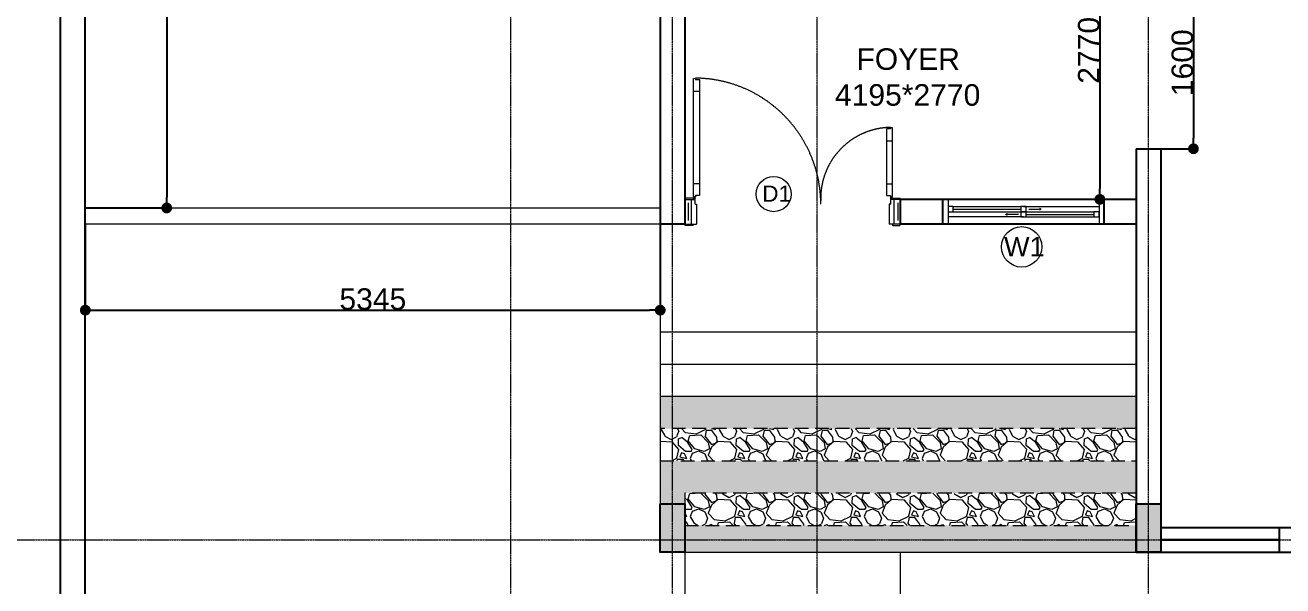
# Model space of a CAD drawing. Header units: millimetres. Extents: x -425671 to 598394, y -194194 to 343585.
# Drawn here: x 39710 to 51402, y 55700 to 60911 of the extents above; entities that cross this region are included whole.
import ezdxf

# ---------------------------------------------------------------- set-up
doc = ezdxf.new("R2010")
doc.units = ezdxf.units.MM
for name, pattern in [('ACAD_ISO10W100', [18, 12, -3, 0, -3]), ('DOT3', [0.06, 0, -0.06]), ('HIDDEN', [9.525, 6.35, -3.175])]:
    doc.linetypes.add(name, pattern=pattern)
for name, color, linetype, lineweight in [('150mm Wall', 250, 'Continuous', 13), ('230mm Wall', 250, 'Continuous', 25), ('Centre line', 30, 'Continuous', 9), ('Column', 250, 'Continuous', 25), ('Door', 250, 'Continuous', 15), ('Glass', 4, 'Continuous', 5), ('Hatch', 250, 'Continuous', 5), ('Hidden', 250, 'Continuous', 5), ('Level', 250, 'Continuous', 13), ('Road', 250, 'Continuous', 5), ('S-DIM', 30, 'Continuous', 13), ('TEXT', 30, 'DOT3', 9), ('window', 250, 'Continuous', 13)]:
    doc.layers.add(name, color=color, linetype=linetype, lineweight=lineweight)
doc.styles.get("Standard").update_dxf_attribs({"font": 'arial.ttf'})
doc.dimstyles.new('ISO-25', dxfattribs={"dimtxt": 200, "dimasz": 180, "dimexe": 1.25, "dimexo": 0.625, "dimtad": 1, "dimtxsty": 'Standard', "dimblk": 'DOT', "dimcen": 2.5, "dimadec": 0, "dimazin": 0, "dimtfac": 1, "dimtmove": 0, "dimatfit": 3, "dimfxl": 0, "dimarcsym": 0})

# ---------------------------------------------------------------- blocks, each defined once
blk = doc.blocks.new('main door 2000')
at = {"layer": 'Door'}
for p, q in [((11493530.698, 4446004.326), (11493530.694, 4446004.307)), ((11493530.694, 4446004.307), (11493530.707, 4446004.307)), ((11493531.337, 4446004.326), (11493530.698, 4446004.326)), ((11493530.707, 4446004.307), (11493530.707, 4446004.271)), ((11493530.818, 4446004.271), (11493530.818, 4446004.326)), ((11493531.218, 4446004.271), (11493531.218, 4446004.326)), ((11493531.328, 4446004.271), (11493531.328, 4446004.307)), ((11493531.328, 4446004.307), (11493531.341, 4446004.307)), ((11493531.341, 4446004.307), (11493531.337, 4446004.326)), ((11493531.363, 4446004.317), (11493531.342, 4446004.317)), ((11493531.352, 4446004.307), (11493531.352, 4446004.328)), ((11493531.593, 4446004.342), (11493531.363, 4446004.342)), ((11493531.363, 4446004.342), (11493531.363, 4446004.31)), ((11493531.408, 4446004.31), (11493531.363, 4446004.31)), ((11493531.395, 4446004.375), (11493531.56, 4446004.375)), ((11493531.408, 4446004.31), (11493531.408, 4446004.297)), ((11493531.593, 4446004.342), (11493531.593, 4446004.297)), ((11493530.707, 4446004.271), (11493531.328, 4446004.271)), ((11493531.408, 4446004.297), (11493531.593, 4446004.297)), ((11493530.239, 4446002.475), (11493530.236, 4446002.494)), ((11493530.236, 4446002.494), (11493530.249, 4446002.494)), ((11493531.337, 4446002.475), (11493530.239, 4446002.475)), ((11493530.249, 4446002.494), (11493530.249, 4446002.531)), ((11493530.249, 4446002.531), (11493531.328, 4446002.531)), ((11493530.359, 4446002.531), (11493530.359, 4446002.475)), ((11493531.218, 4446002.531), (11493531.218, 4446002.475)), ((11493531.328, 4446002.531), (11493531.328, 4446002.494)), ((11493531.328, 4446002.494), (11493531.341, 4446002.494)), ((11493531.341, 4446002.494), (11493531.337, 4446002.475)), ((11493531.363, 4446002.484), (11493531.342, 4446002.484)), ((11493531.352, 4446002.494), (11493531.352, 4446002.473)), ((11493531.408, 4446002.491), (11493531.363, 4446002.491)), ((11493531.363, 4446002.459), (11493531.363, 4446002.491)), ((11493531.593, 4446002.459), (11493531.363, 4446002.459)), ((11493531.408, 4446002.491), (11493531.408, 4446002.504)), ((11493531.408, 4446002.504), (11493531.593, 4446002.504)), ((11493531.593, 4446002.459), (11493531.593, 4446002.504)), ((11493531.395, 4446002.427), (11493531.56, 4446002.427))]:
    blk.add_line(p, q, dxfattribs=at)
for points in [[(11493531.356, 4446004.397), (11493531.363, 4446004.397), (11493531.363, 4446004.326), (11493531.356, 4446004.326, -0.414214), (11493531.35, 4446004.332), (11493531.35, 4446004.391, -0.414214)], [(11493531.599, 4446004.397), (11493531.593, 4446004.397), (11493531.593, 4446004.326), (11493531.599, 4446004.326, 0.414214), (11493531.606, 4446004.332), (11493531.606, 4446004.391, 0.414214)], [(11493531.356, 4446002.397), (11493531.363, 4446002.397), (11493531.363, 4446002.475), (11493531.356, 4446002.475, 0.414214), (11493531.35, 4446002.469), (11493531.35, 4446002.404, 0.414214)], [(11493531.599, 4446002.397), (11493531.593, 4446002.397), (11493531.593, 4446002.475), (11493531.599, 4446002.475, -0.414214), (11493531.606, 4446002.469), (11493531.606, 4446002.404, -0.414214)]]:
    blk.add_lwpolyline(points, format="xyb", close=True, dxfattribs=at)
for centre, radius in [((11493531.352, 4446004.317), 0.00779), ((11493531.352, 4446004.317), 0.00519), ((11493531.352, 4446002.484), 0.00779), ((11493531.352, 4446002.484), 0.00519)]:
    blk.add_circle(centre, radius, dxfattribs=at)
at = {"layer": 'Door', "linetype": 'HIDDEN', "ltscale": 20}
for centre, radius, start, end in [((11493531.352, 4446004.317), 0.658, 180.9048, 271.8297), ((11493531.411, 4446002.485), 1.175, 90.1312, 179.5493)]:
    blk.add_arc(centre, radius, start, end, dxfattribs=at)
blk = doc.blocks.new('WINODO1')
at = {"layer": 'window', "linetype": 'Continuous'}
for p, q in [((2471212540, 936769700), (2471212491, 936769700)), ((2471212491, 936769700), (2471212491, 936769470)), ((2471212540, 936769700), (2471212540, 936769470)), ((2471213991, 936769700), (2471213943, 936769700)), ((2471213943, 936769700), (2471213943, 936769470)), ((2471213991, 936769700), (2471213991, 936769470)), ((2471212540, 936769470), (2471212491, 936769470)), ((2471213991, 936769470), (2471213943, 936769470))]:
    blk.add_line(p, q, dxfattribs=at)
at = {"layer": 'window'}
for p, q in [((2471212540, 936769700), (2471213943, 936769700)), ((2471212588, 936769633), (2471213217, 936769633)), ((2471213241, 936769633), (2471213943, 936769633)), ((2471213290, 936769609), (2471213394, 936769609)), ((2471213241, 936769537), (2471212540, 936769537)), ((2471212588, 936769585), (2471213217, 936769585)), ((2471213193, 936769561), (2471213089, 936769561)), ((2471213266, 936769585), (2471213895, 936769585)), ((2471213266, 936769537), (2471213895, 936769537)), ((2471212540, 936769470), (2471213943, 936769470))]:
    blk.add_line(p, q, dxfattribs=at)
at = {"layer": 'window', "color": 4}
for p, q in [((2471212588, 936769609), (2471213217, 936769609)), ((2471213266, 936769561), (2471213895, 936769561))]:
    blk.add_line(p, q, dxfattribs=at)
at = {"layer": 'window'}
for points in [[(2471212540, 936769585), (2471212588, 936769585), (2471212588, 936769633), (2471212540, 936769633)], [(2471213217, 936769585), (2471213266, 936769585), (2471213266, 936769633), (2471213217, 936769633)], [(2471213406, 936769609), (2471213394, 936769616), (2471213394, 936769602)], [(2471213076, 936769561), (2471213089, 936769568), (2471213089, 936769554)], [(2471213217, 936769537), (2471213266, 936769537), (2471213266, 936769585), (2471213217, 936769585)], [(2471213895, 936769537), (2471213943, 936769537), (2471213943, 936769585), (2471213895, 936769585)]]:
    blk.add_lwpolyline(points, close=True, dxfattribs=at)
blk = doc.blocks.new('_Dot')
at = {"color": 0, "linetype": 'ByBlock', "lineweight": -2}
blk.add_line((-0.5, 0), (-1, 0), dxfattribs=at)
at = {"color": 0, "linetype": 'ByBlock', "const_width": 0.5}
blk.add_lwpolyline([(-0.25, 0, 1), (0.25, 0, 1)], format="xyb", close=True, dxfattribs=at)
blk = doc.blocks.new('*D187')
at = {"layer": 'Defpoints', "color": 0, "transparency": 16777216}
for p in [(50039, 62062), (49701, 59292), (50039, 59292)]:
    blk.add_point(p, dxfattribs=at)
at = {"layer": 'S-DIM', "color": 0, "lineweight": -2, "transparency": 16777216}
for p, q in [((50038, 62062), (49700, 62062)), ((49701, 61962), (49701, 59392)), ((50038, 59292), (49700, 59292))]:
    blk.add_line(p, q, dxfattribs=at)
at = {"layer": 'S-DIM', "color": 0, "lineweight": -2, "transparency": 16777216, "xscale": 100, "yscale": 100, "zscale": 100}
for p, rotation in [((49701, 62062), 90), ((49701, 59292), 270)]:
    blk.add_blockref('_Dot', p, dxfattribs=dict(at, rotation=rotation))
at = {"layer": 'S-DIM', "color": 0, "transparency": 16777216, "insert": (49599, 60677), "char_height": 200, "attachment_point": 5, "rotation": 90}
blk.add_mtext('2770', dxfattribs=at)
blk = doc.blocks.new('*D198')
at = {"layer": 'Defpoints', "color": 0, "transparency": 16777216}
for p in [(50269, 61362), (50269, 59762), (50571, 59762)]:
    blk.add_point(p, dxfattribs=at)
at = {"layer": 'S-DIM', "color": 0, "lineweight": -2, "transparency": 16777216}
for p, q in [((50270, 61362), (50573, 61362)), ((50571, 61262), (50571, 59862)), ((50270, 59762), (50573, 59762))]:
    blk.add_line(p, q, dxfattribs=at)
at = {"layer": 'S-DIM', "color": 0, "lineweight": -2, "transparency": 16777216, "xscale": 100, "yscale": 100, "zscale": 100}
for p, rotation in [((50571, 61362), 90), ((50571, 59762), 270)]:
    blk.add_blockref('_Dot', p, dxfattribs=dict(at, rotation=rotation))
at = {"layer": 'S-DIM', "color": 0, "transparency": 16777216, "insert": (50469, 60562), "char_height": 200, "attachment_point": 5, "rotation": 90}
blk.add_mtext('1600', dxfattribs=at)
blk = doc.blocks.new('*D205')
at = {"layer": 'Defpoints', "color": 0, "transparency": 16777216}
for p in [(40269, 67272), (40269, 59212), (41026, 59212)]:
    blk.add_point(p, dxfattribs=at)
at = {"layer": 'S-DIM', "color": 0, "lineweight": -2, "transparency": 16777216}
for p, q in [((40270, 67272), (41027, 67272)), ((41026, 67172), (41026, 59312)), ((40270, 59212), (41027, 59212))]:
    blk.add_line(p, q, dxfattribs=at)
at = {"layer": 'S-DIM', "color": 0, "lineweight": -2, "transparency": 16777216, "xscale": 100, "yscale": 100, "zscale": 100}
for p, rotation in [((41026, 67272), 90), ((41026, 59212), 270)]:
    blk.add_blockref('_Dot', p, dxfattribs=dict(at, rotation=rotation))
at = {"layer": 'S-DIM', "color": 0, "transparency": 16777216, "insert": (40923, 63242), "char_height": 200, "attachment_point": 5, "rotation": 90}
blk.add_mtext('8060', dxfattribs=at)
blk = doc.blocks.new('*D209')
at = {"layer": 'Defpoints', "color": 0, "transparency": 16777216}
for p in [(40269, 59062), (45614, 59062), (45614, 58262)]:
    blk.add_point(p, dxfattribs=at)
at = {"layer": 'S-DIM', "color": 0, "lineweight": -2, "transparency": 16777216}
for p, q in [((40269, 59061), (40269, 58260)), ((45614, 59061), (45614, 58260)), ((40369, 58262), (45514, 58262))]:
    blk.add_line(p, q, dxfattribs=at)
at = {"layer": 'S-DIM', "color": 0, "lineweight": -2, "transparency": 16777216, "xscale": 100, "yscale": 100, "zscale": 100, "rotation": 180}
blk.add_blockref('_Dot', (40269, 58262), dxfattribs=at)
at = {"layer": 'S-DIM', "color": 0, "lineweight": -2, "transparency": 16777216, "xscale": 100, "yscale": 100, "zscale": 100}
blk.add_blockref('_Dot', (45614, 58262), dxfattribs=at)
at = {"layer": 'S-DIM', "color": 0, "transparency": 16777216, "insert": (42942, 58364), "char_height": 200, "attachment_point": 5}
blk.add_mtext('5345', dxfattribs=at)
blk = doc.blocks.new('d11')
at = {"layer": 'TEXT', "linetype": 'Continuous'}
blk.add_circle((543717, -502205), 163, dxfattribs=at)
at = {"layer": 'TEXT', "linetype": 'Continuous', "insert": (543611, -502125), "char_height": 150, "attachment_point": 1}
blk.add_mtext_dynamic_manual_height_columns('D1', width=1461.89, gutter_width=12.5, heights=[0], dxfattribs=at)
blk = doc.blocks.new('w1')
at = {"layer": 'TEXT', "linetype": 'Continuous'}
blk.add_circle((537678, -502628), 188, dxfattribs=at)
at = {"layer": 'TEXT', "linetype": 'Continuous', "insert": (537514, -502536), "char_height": 180, "attachment_point": 1}
blk.add_mtext_dynamic_manual_height_columns('W1', width=676.26, gutter_width=12.5, heights=[0], dxfattribs=at)

msp = doc.modelspace()

# ---------------------------------------------------------------- hatches: boundary and pattern name
at = {"layer": 'Column', "transparency": 33554687}
h = msp.add_hatch(color=256, dxfattribs=at)
h.dxf.hatch_style = 1
h.paths.add_polyline_path([(56699.03, 56461.756), (56469.03, 56461.756), (56469.03, 56011.756), (56699.03, 56011.756)])
h.paths.add_polyline_path([(50269.03, 56461.756), (50039.03, 56461.756), (50039.03, 56011.756), (50269.03, 56011.756)])
h.paths.add_polyline_path([(45844.03, 56461.756), (45614.03, 56461.756), (45614.03, 56011.756), (45844.03, 56011.756)])
h.paths.add_polyline_path([(45844.03, 62291.777), (45614.03, 62291.777), (45614.03, 61841.777), (45844.03, 61841.777)])
h.paths.add_polyline_path([(50269.03, 62291.777), (49819.03, 62291.777), (49819.03, 62061.777), (50269.03, 62061.777)])
h.paths.add_polyline_path([(56699.03, 62441.777), (56469.03, 62441.777), (56469.03, 61991.777), (56699.03, 61991.777)])
h.paths.add_polyline_path([(58429.03, 62291.777), (58199.03, 62291.777), (58199.03, 62061.777), (58429.03, 62061.777)])
h.paths.add_polyline_path([(58429.03, 65331.777), (58199.03, 65331.777), (58199.03, 65101.777), (58429.03, 65101.777)])
h.paths.add_polyline_path([(56699.03, 65331.777), (56249.03, 65331.777), (56249.03, 65101.777), (56699.03, 65101.777)])
h.paths.add_polyline_path([(53219.03, 65331.777), (52769.03, 65331.777), (52769.03, 65101.777), (53219.03, 65101.777)])
h.paths.add_polyline_path([(50269.03, 65331.777), (49819.03, 65331.777), (49819.03, 65101.777), (50269.03, 65101.777)])
h.paths.add_polyline_path([(47409.03, 65331.777), (46959.03, 65331.777), (46959.03, 65101.777), (47409.03, 65101.777)])
h.paths.add_polyline_path([(44339.03, 68401.777), (44109.03, 68401.777), (44109.03, 68171.777), (44339.03, 68171.777)])
h.paths.add_polyline_path([(47189.03, 68401.777), (46959.03, 68401.777), (46959.03, 68171.777), (47189.03, 68171.777)])
h.paths.add_polyline_path([(52999.03, 70331.777), (52549.03, 70331.777), (52549.03, 70101.777), (52999.03, 70101.777)])
h.paths.add_polyline_path([(56699.03, 70331.777), (56249.03, 70331.777), (56249.03, 70101.777), (56699.03, 70101.777)])
h.paths.add_polyline_path([(47189.03, 70331.777), (46959.03, 70331.777), (46959.03, 70101.777), (47189.03, 70101.777)])
h.paths.add_polyline_path([(44339.03, 70331.777), (44109.03, 70331.777), (44109.03, 70101.777), (44339.03, 70101.777)])
h.paths.add_polyline_path([(44339.03, 74101.777), (44109.03, 74101.777), (44109.03, 73651.777), (44339.03, 73651.777)])
h.paths.add_polyline_path([(47409.03, 74101.777), (46959.03, 74101.777), (46959.03, 73871.777), (47409.03, 73871.777)])
h.paths.add_polyline_path([(52999.03, 74101.777), (52549.03, 74101.777), (52549.03, 73871.777), (52999.03, 73871.777)])
h.paths.add_polyline_path([(56699.03, 74101.777), (56249.03, 74101.777), (56249.03, 73871.777), (56699.03, 73871.777)])
at = {"layer": 'Hatch', "transparency": 33554585}
h = msp.add_hatch(dxfattribs=at)
h.set_pattern_fill('GRASS', color=256, scale=3, angle=315)
h.set_pattern_definition([(45, (-4774807.054, -1948060.11), (2e-14, 76.2), [14.2875, -93.4755734]), (0, (-4774807.054, -1948060.11), (1e-14, 76.2), [14.2875, -61.9125]), (90, (-4774807.054, -1948060.11), (-76.2, 3e-14), [14.2875, -61.9125])])
h.paths.add_polyline_path([(50039.03, 57461.777), (45614.03, 57461.777), (45614.03, 57161.777), (50039.03, 57161.777)])
h.paths.add_polyline_path([(50039.03, 56861.777), (45614.03, 56861.777), (45614.03, 56461.756), (45844.03, 56461.756), (45844.03, 56561.777), (50039.03, 56561.777)])
h.paths.add_polyline_path([(50039.03, 56261.777), (45844.03, 56261.777), (45844.03, 56011.756), (50039.03, 56011.756)])
h = msp.add_hatch(dxfattribs=at)
h.set_pattern_fill('GRAVEL', color=256, scale=15, angle=315)
h.set_pattern_definition([(183.0127875, (-4774343.673, -1947984.678), (-4579.93062176, -269.40768331), [51.258216, -5074.572546]), (139.969741, (-4774394.86, -1947987.372), (3502.299901285, -2963.484503326), [87.960708, -8708.107334]), (87.5104471, (-4774462.212, -1947930.797), (-269.40768146, -5657.56135638), [62.022228, -6140.20842]), (222.273689, (-4774634.633, -1947893.08), (5657.56135681, 5118.74598842), [80.100678, -7929.965614]), (247.8336542, (-4774693.903, -1947946.961), (1885.853785265, 4579.93062181), [78.545055, -7775.971162]), (312.273689, (-4774723.537, -1948019.701), (-5118.74598842, 5657.56135681), [80.100678, -7929.965614]), (352.69424047, (-4774669.656, -1948078.971), (-6196.376723584, 808.22305054), [105.92905, -10486.967297]), (27.25532837, (-4774564.587, -1948092.441), (7812.822825676, 4041.115253813), [100.007928, -9900.78849]), (76.42956562, (-4774475.682, -1948046.642), (1347.038417666, 5657.56135639), [80.37195, -7956.831855]), (130.2363583, (-4774456.824, -1947968.514), (2694.07683581, -3232.892204), [91.756992, -4496.090543]), (177.3974378, (-4774516.094, -1947898.468), (-6196.376723547, 269.407683416), [118.661688, -11747.515877]), (93.8140748, (-4774370.613, -1948162.487), (-269.40768339, 3502.29988724), [40.50068, -4009.584874]), (126.4692344, (-4774373.307, -1948122.076), (2963.48452066, -4041.115253964), [77.052297, -7628.19585]), (180, (-4774419.1, -1948060.1), (-269.407684, -269.407684), [53.8814, -484.933966]), (158.1985905, (-4774405.636, -1948008.925), (1885.85378537, -808.22305103), [29.016198, -2872.593355]), (246.8014095, (-4774432.58, -1947998.15), (538.8153672, 1077.6307346), [41.034843, -2010.712949]), (345.9637565, (-4774448.74, -1948035.866), (1347.03841815, -269.4076837), [66.64795, -2154.944723]), (116.5650512, (-4774384.08, -1948052.03), (269.4076837, -808.223051), [48.19307, -1156.634718]), (331.38954033, (-4774588.834, -1947841.892), (3502.29988722, -1885.853785425), [67.5132, -6683.824]), (25.34617594, (-4774529.564, -1947874.22), (-4041.11525454, -1885.85378529), [56.63984, -5607.332352]), (248.1985905, (-4774330.2, -1947998.15), (808.22305103, 1885.85378537), [58.032015, -2843.577538]), (298.61045967, (-4774351.755, -1948052.03), (-1885.85378567, 3502.299887085), [67.5132, -6683.824]), (294.4439548, (-4774755.866, -1948008.925), (-808.2230509, 1885.85378542), [65.10528, -3190.160147]), (249.7751406, (-4774728.926, -1948068.195), (1616.44609946, 4310.52293899), [54.550818, -5400.539007]), (21.8014095, (-4774596.916, -1948270.25), (1885.85378537, 808.223051), [58.032015, -2843.577538]), (332.35402464, (-4774543.034, -1948248.698), (-4579.9306219, 2424.66915239), [63.86741, -6322.856397]), (24.4439548, (-4774728.926, -1948138.24), (-1885.85378543, -808.2230509), [32.55264, -3222.712787]), (56.3099325, (-4774613.08, -1948254.086), (808.2230509, 1347.0384182), [19.42719, -1923.299245]), (120.9637565, (-4774602.3, -1948237.92), (538.8153673, -1077.6307345), [78.545055, -1492.358188]), (141.00900596, (-4774642.715, -1948170.57), (2963.48452008, -2424.66915253), [72.79005, -7206.20473]), (258.6900675, (-4774472.99, -1948060.11), (269.4076836, 808.223051), [54.948582, -1318.766454]), (308.1572266, (-4774483.765, -1948113.994), (4041.11525475, -5118.7459888), [95.933514, -9497.40136]), (15.9453959, (-4774424.495, -1948189.428), (-2963.48451997, -808.22305085), [39.226236, -3883.408848]), (45, (-4774386.78, -1948178.65), (1e-13, 538.815367), [22.86, -358.14]), (75.25643716, (-4774640.02, -1948157.1), (-808.2230511, -2963.4845199), [52.930044, -5240.091116]), (3.0127875, (-4774626.55, -1948105.912), (4579.93062176, 269.4076833), [102.516432, -5023.31433]), (315, (-4774524.18, -1948100.52), (538.815367, -1e-13), [99.06, -281.94]), (280.3048465, (-4774454.13, -1948170.57), (808.22305337, -4579.93062131), [60.241434, -5963.89751]), (209.0546041, (-4774443.353, -1948229.84), (-1347.03841815, -808.2230509), [55.474362, -2718.247506]), (162.64597536, (-4774491.847, -1948256.78), (-7812.82282516, 2424.669153234), [90.321765, -8941.869663]), (130.42607874, (-4774578.057, -1948229.839), (-3232.892203585, 3771.70757085), [95.55442, -9459.876968])])
h.paths.add_polyline_path([(50039.03, 57161.777), (45614.03, 57161.777), (45614.03, 56861.777), (50039.03, 56861.777)])
h.paths.add_polyline_path([(50039.03, 56561.777), (45844.03, 56561.777), (45844.03, 56261.777), (50039.03, 56261.777)])

# ---------------------------------------------------------------- linework, layer by layer
at = {"layer": '150mm Wall'}
msp.add_lwpolyline([(45614.03, 59061.777), (40269.03, 59061.777), (40269.03, 59211.777), (45614.03, 59211.777)], close=True, dxfattribs=at)
at = {"layer": '230mm Wall'}
for p, q in [((45614.03, 62291.777), (45614.03, 59061.777)), ((50039.03, 59761.777), (50269.03, 59761.777)), ((50039.03, 59291.777), (47844.03, 59291.777)), ((48241.53, 59061.777), (48241.53, 59291.777)), ((49741.53, 59061.777), (49741.53, 59291.777)), ((45844.03, 59061.777), (45614.03, 59061.777)), ((50039.03, 59061.777), (47844.03, 59061.777)), ((51369.03, 56241.777), (51369.03, 56011.777)), ((50039.03, 56011.777), (56699.03, 56011.777))]:
    msp.add_line(p, q, dxfattribs=at)
at = {"layer": '230mm Wall', "transparency": 33554687}
for p, q in [((45844.03, 62291.777), (45844.03, 59061.777)), ((50039.03, 59761.777), (50039.03, 56011.777)), ((50269.03, 59761.777), (50269.03, 56241.777)), ((47844.03, 59291.777), (47844.03, 59061.777))]:
    msp.add_line(p, q, dxfattribs=at)
at = {"layer": '230mm Wall', "linetype": 'Continuous', "ltscale": 5, "transparency": 33554687}
msp.add_line((50269.03, 56241.777), (56469.03, 56241.777), dxfattribs=at)
at = {"layer": '230mm Wall'}
for points in [[(40039.03, 55061.777), (40039.03, 77101.777), (60039.03, 77101.777), (60039.03, 51101.777), (40039.03, 51101.777), (40039.03, 51561.777)], [(40269.03, 55061.777), (40269.03, 76871.777), (59809.03, 76871.777), (59809.03, 51331.777), (40269.03, 51331.777), (40269.03, 51561.777)]]:
    msp.add_lwpolyline(points, dxfattribs=at)
at = {"layer": 'Centre line', "linetype": 'ACAD_ISO10W100', "ltscale": 0.6}
for p, q in [((44224.008, 48101.777), (44224.035, 80101.777)), ((45729.018, 48101.777), (45729.044, 80101.777)), ((47074.011, 48101.777), (47074.038, 80101.777)), ((50154.023, 48101.777), (50154.05, 80101.777)), ((37039.03, 56126.766), (63039.03, 56126.766))]:
    msp.add_line(p, q, dxfattribs=at)
at = {"layer": 'Column'}
for points in [[(45614.03, 56461.756), (45844.03, 56461.756), (45844.03, 56011.756), (45614.03, 56011.756)], [(50039.03, 56461.756), (50269.03, 56461.756), (50269.03, 56011.756), (50039.03, 56011.756)]]:
    msp.add_lwpolyline(points, close=True, dxfattribs=at)
at = {"layer": 'Glass'}
for p, q in [((51369.03, 56131.777), (50269.03, 56131.777)), ((51369.03, 56121.777), (50269.03, 56121.777))]:
    msp.add_line(p, q, dxfattribs=at)
at = {"layer": 'Hidden', "linetype": 'HIDDEN', "ltscale": 0.2}
msp.add_lwpolyline([(45614.03, 59061.777), (45614.03, 56011.756), (50269.03, 56011.756)], dxfattribs=at)
at = {"layer": 'Hidden', "linetype": 'HIDDEN', "ltscale": 20}
for points in [[(50039.03, 57161.777), (45614.03, 57161.777), (45614.03, 56861.777), (50039.03, 56861.777)], [(50039.03, 56561.777), (45844.03, 56561.777), (45844.03, 56261.777), (50039.03, 56261.777)]]:
    msp.add_lwpolyline(points, close=True, dxfattribs=at)
at = {"layer": 'Level', "ltscale": 0.2}
for p, q in [((45614.03, 59061.777), (45614.03, 57461.777)), ((45614.03, 58061.777), (50039.03, 58061.777)), ((45614.03, 57761.777), (50039.03, 57761.777)), ((45614.03, 57461.777), (50039.03, 57461.777))]:
    msp.add_line(p, q, dxfattribs=at)
at = {"layer": 'Road'}
for p, q in [((45844.03, 56011.756), (45844.03, 55561.777)), ((47844.03, 56011.756), (47844.03, 55561.777))]:
    msp.add_line(p, q, dxfattribs=at)

# ---------------------------------------------------------------- block references
at = {"layer": 'Door', "xscale": 999.9999999999999, "yscale": 999.9999999999999, "zscale": 999.9999999999999, "rotation": 269.9999999937033}
msp.add_blockref('main door 2000', (-4445956552.013, 11493590655.012), dxfattribs=at)
at = {"layer": 'TEXT', "linetype": 'Continuous'}
for name, p in [('d11', (-497048.701, 561545.568)), ('w1', (-488703.912, 561478.605))]:
    msp.add_blockref(name, p, dxfattribs=at)
at = {"layer": 'window', "linetype": 'Continuous'}
msp.add_blockref('WINODO1', (-2471164249.802, -936710408.289), dxfattribs=at)

# ---------------------------------------------------------------- texts
at = {"layer": 'TEXT', "linetype": 'Continuous', "insert": (47070.054, 60695.887), "char_height": 200, "attachment_point": 1}
msp.add_mtext_dynamic_manual_height_columns('\\pi367.62858;FOYER\\P\\pi168.17429;4195*2770', width=1671.27354, gutter_width=12.5, heights=[687.188], dxfattribs=at)

# ---------------------------------------------------------------- dimensions: what is measured, and where the dimension line sits
at = {"layer": 'S-DIM'}
for base, p1, p2, picture, middle in [((41025.511, 59211.777), (40269.03, 67271.777), (40269.03, 59211.777), '*D205', (40922.771, 63241.777)), ((49701.292, 59291.777), (50039.03, 62061.777), (50039.03, 59291.777), '*D187', (49598.553, 60676.777)), ((50571.307, 59761.777), (50269.03, 61361.777), (50269.03, 59761.777), '*D198', (50468.568, 60561.777))]:
    dim = msp.add_linear_dim(base=base, p1=p1, p2=p2, angle=90, dimstyle='ISO-25', override={"dimasz": 100}, dxfattribs=at)
    dim.commit()
    dim.dimension.update_dxf_attribs({"geometry": picture, "text_midpoint": middle})
dim = msp.add_linear_dim(base=(45614.03, 58261.627), p1=(40269.03, 59061.777), p2=(45614.03, 59061.777), dimstyle='ISO-25', override={"dimasz": 100}, dxfattribs=at)
dim.commit()
dim.dimension.update_dxf_attribs({"geometry": '*D209', "text_midpoint": (42941.53, 58364.435)})

doc.saveas('drawing.dxf')
